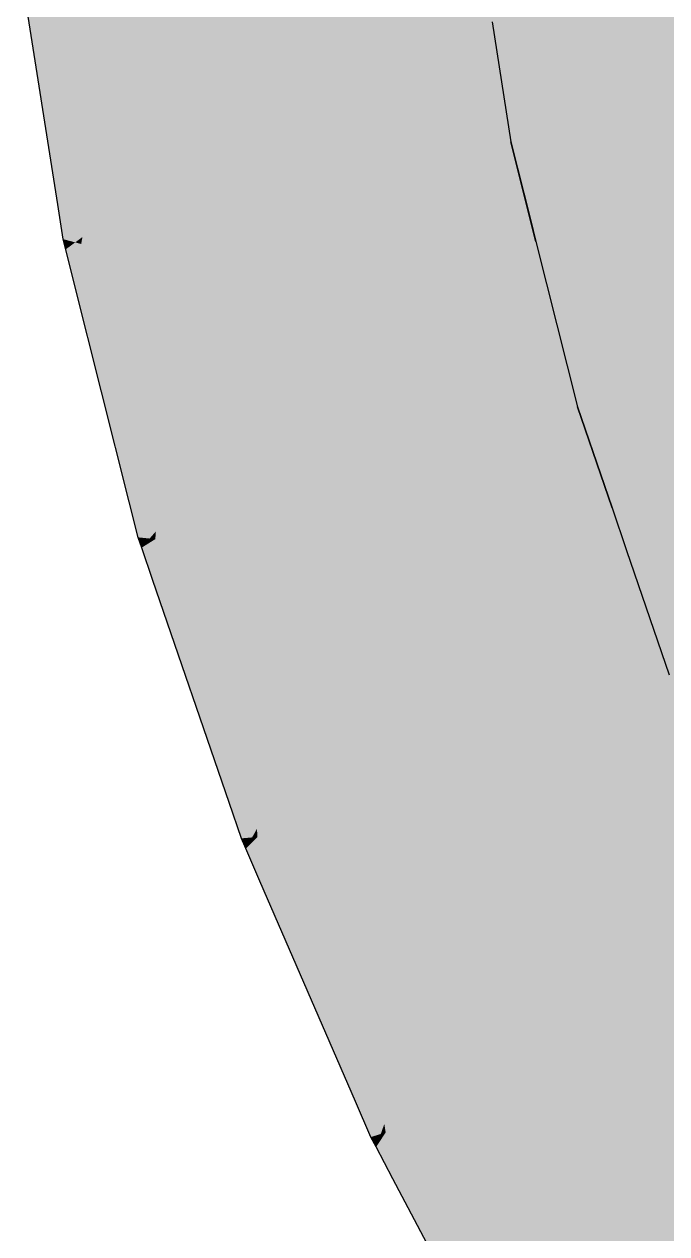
# Model space of a CAD drawing. Extents: x 0 to 420, y 0 to 297.
# Drawn here: x 260.24 to 270.84, y 209.42 to 229.38 of the extents above; entities that cross this region are included whole.
import ezdxf

# ---------------------------------------------------------------- set-up
doc = ezdxf.new("R2010")
doc.units = 0
doc.layers.add('SOMBRA', color=8, linetype='CONTINUOUS')
doc.layers.add('VISIBLE', color=7, linetype='CONTINUOUS')

msp = doc.modelspace()

# ---------------------------------------------------------------- linework, layer by layer
at = {"layer": 'SOMBRA', "color": 252}
for points in [[(267.9583, 229.4228), (268.2684, 227.4436), (290.1887, 240.0993)], [(268.5911, 226.1596), (290.1887, 240.0993), (268.2684, 227.4436)], [(268.5911, 226.1596), (290.2446, 239.8768), (290.1887, 240.0993)], [(290.2446, 239.8768), (268.5911, 226.1596), (268.6824, 225.7963)], [(290.2446, 239.8768), (268.6824, 225.7963), (290.6027, 238.452)], [(268.6824, 225.7963), (290.7778, 237.7551), (290.6027, 238.452)], [(268.6824, 225.7963), (268.8575, 225.0994), (290.7778, 237.7551)], [(268.8575, 225.0994), (291.2887, 235.7222), (290.7778, 237.7551)], [(268.8575, 225.0994), (269.3684, 223.0665), (291.2887, 235.7222)], [(269.8124, 221.7705), (291.2887, 235.7222), (269.3684, 223.0665)], [(269.8124, 221.7705), (291.3657, 235.4976), (291.2887, 235.7222)], [(291.3657, 235.4976), (269.8124, 221.7705), (269.9381, 221.4038)], [(291.3657, 235.4976), (269.9381, 221.4038), (291.8584, 234.0595)], [(269.9381, 221.4038), (292.0994, 233.3561), (291.8584, 234.0595)], [(269.9381, 221.4038), (270.1791, 220.7004), (292.0994, 233.3561)], [(270.1791, 220.7004), (292.8024, 231.3041), (292.0994, 233.3561)], [(260.9261, 225.6679), (260.8839, 225.836), (271.1369, 231.7556)], [(260.9261, 225.6679), (271.1369, 231.7556), (271.1792, 231.5875)], [(261.0608, 225.1322), (260.9261, 225.6679), (271.1792, 231.5875)], [(261.0608, 225.1322), (271.1792, 231.5875), (271.3138, 231.0518)], [(270.1791, 220.7004), (270.8821, 218.6484), (292.8024, 231.3041)], [(261.9736, 221.5002), (261.0608, 225.1322), (271.3138, 231.0518)], [(261.9736, 221.5002), (271.3138, 231.0518), (271.9567, 228.4938)], [(263.0064, 231.1488), (262.9065, 229.4474), (263.3581, 229.2554)], [(263.0064, 231.1488), (263.3581, 229.2554), (263.2541, 231.1468)], [(263.2541, 231.1468), (263.3581, 229.2554), (264.8946, 228.6019)], [(263.2541, 231.1468), (264.8946, 228.6019), (267.712, 230.6849)], [(271.1633, 231.0842), (269.7792, 229.4914), (271.2025, 228.6696)], [(264.8946, 228.6019), (269.7792, 229.4914), (267.712, 230.6849)], [(261.3241, 226.5089), (260.4374, 230.4976), (260.2406, 229.9418)], [(261.3241, 226.5089), (261.963, 229.8487), (260.4374, 230.4976)], [(261.3241, 226.5089), (260.2406, 229.9418), (260.7946, 226.4061)], [(262.9065, 229.4474), (261.963, 229.8487), (261.3241, 226.5089)], [(262.9065, 229.4474), (261.3241, 226.5089), (262.3271, 226.7037)], [(262.9065, 229.4474), (262.3271, 226.7037), (262.7645, 227.027)], [(263.3581, 229.2554), (262.9065, 229.4474), (262.7645, 227.027)], [(264.8946, 228.6019), (268.3778, 227.8787), (269.7792, 229.4914)], [(268.3778, 227.8787), (271.2025, 228.6696), (269.7792, 229.4914)], [(263.3581, 229.2554), (262.7645, 227.027), (263.4526, 227.5358)], [(263.3581, 229.2554), (263.4526, 227.5358), (263.6094, 227.6517)], [(263.3581, 229.2554), (263.6094, 227.6517), (264.8946, 228.6019)], [(263.6094, 227.6517), (267.1537, 227.641), (264.8946, 228.6019)], [(264.8946, 228.6019), (267.1537, 227.641), (268.3778, 227.8787)], [(268.3778, 227.8787), (271.0481, 228.3972), (271.2025, 228.6696)], [(261.9736, 221.5002), (271.9567, 228.4938), (265.5909, 223.5887)], [(272.2266, 227.4198), (265.5909, 223.5887), (271.9567, 228.4938)], [(268.3778, 227.8787), (269.9462, 226.4533), (271.0481, 228.3972)], [(271.0481, 228.3972), (269.9462, 226.4533), (271.3573, 225.8531)], [(267.1537, 227.641), (267.8966, 227.325), (268.3778, 227.8787)], [(268.3778, 227.8787), (267.8966, 227.325), (269.9462, 226.4533)], [(263.4526, 227.5358), (263.7156, 226.9733), (263.6094, 227.6517)], [(263.6094, 227.6517), (263.7156, 226.9733), (267.1537, 227.641)], [(263.7156, 226.9733), (267.8966, 227.325), (267.1537, 227.641)], [(272.2266, 227.4198), (272.3737, 226.8343), (262.1207, 220.9147)], [(272.2266, 227.4198), (262.1207, 220.9147), (265.5909, 223.5887)], [(262.7645, 227.027), (263.486, 226.9287), (263.4526, 227.5358)], [(263.4526, 227.5358), (263.486, 226.9287), (263.7156, 226.9733)], [(263.7156, 226.9733), (265.5226, 224.593), (267.8966, 227.325)], [(265.5226, 224.593), (269.9462, 226.4533), (267.8966, 227.325)], [(262.3271, 226.7037), (262.7503, 226.7859), (262.7645, 227.027)], [(262.7645, 227.027), (262.7503, 226.7859), (263.486, 226.9287)], [(263.486, 226.9287), (264.0257, 224.9941), (263.7156, 226.9733)], [(263.7156, 226.9733), (264.0257, 224.9941), (265.5226, 224.593)], [(262.1788, 220.745), (262.1207, 220.9147), (272.3737, 226.8343)], [(262.1788, 220.745), (272.3737, 226.8343), (272.4319, 226.6646)], [(262.3271, 226.7037), (262.6666, 225.3583), (262.7503, 226.7859)], [(262.7503, 226.7859), (262.6666, 225.3583), (263.5858, 225.112)], [(262.7503, 226.7859), (263.5858, 225.112), (263.486, 226.9287)], [(263.486, 226.9287), (263.5858, 225.112), (264.0257, 224.9941)], [(262.3271, 226.7037), (261.2023, 225.872), (261.1802, 225.7566)], [(262.3271, 226.7037), (261.1802, 225.7566), (262.6666, 225.3583)], [(261.3241, 226.5089), (261.2023, 225.872), (262.3271, 226.7037)], [(262.3641, 220.2043), (262.1788, 220.745), (272.4319, 226.6646)], [(262.3641, 220.2043), (272.4319, 226.6646), (272.6171, 226.1239)], [(261.3241, 226.5089), (260.7946, 226.4061), (260.8839, 225.836)], [(261.3241, 226.5089), (260.8839, 225.836), (261.0818, 225.783)], [(261.3241, 226.5089), (261.0818, 225.783), (261.2023, 225.872)], [(265.5226, 224.593), (268.8305, 224.485), (269.9462, 226.4533)], [(268.8305, 224.485), (271.3573, 225.8531), (269.9462, 226.4533)], [(263.62, 216.5384), (262.3641, 220.2043), (272.6171, 226.1239)], [(263.62, 216.5384), (272.6171, 226.1239), (273.5017, 223.542)], [(261.0818, 225.783), (260.8839, 225.836), (260.9261, 225.6679)], [(261.1802, 225.7566), (261.0818, 225.783), (260.9261, 225.6679)], [(261.0818, 225.783), (261.1802, 225.7566), (261.2023, 225.872)], [(268.8305, 224.485), (271.2451, 225.5361), (271.3573, 225.8531)], [(261.1802, 225.7566), (260.9261, 225.6679), (261.0608, 225.1322)], [(262.4524, 221.7086), (261.1802, 225.7566), (261.0608, 225.1322)], [(262.4524, 221.7086), (262.6666, 225.3583), (261.1802, 225.7566)], [(268.8305, 224.485), (270.4443, 223.2743), (271.2451, 225.5361)], [(271.2451, 225.5361), (270.4443, 223.2743), (271.8191, 222.9059)], [(263.5858, 225.112), (262.6666, 225.3583), (262.4524, 221.7086)], [(262.4524, 221.7086), (261.0608, 225.1322), (261.9736, 221.5002)], [(263.5858, 225.112), (262.4524, 221.7086), (263.3591, 222.1033)], [(263.5858, 225.112), (263.3591, 222.1033), (263.7278, 222.5276)], [(264.0257, 224.9941), (263.5858, 225.112), (263.7278, 222.5276)], [(264.0257, 224.9941), (263.7278, 222.5276), (264.3076, 223.1949)], [(264.0257, 224.9941), (264.3076, 223.1949), (264.4397, 223.3469)], [(264.0257, 224.9941), (264.4397, 223.3469), (265.5226, 224.593)], [(264.4397, 223.3469), (267.7238, 224.0032), (265.5226, 224.593)], [(265.5226, 224.593), (267.7238, 224.0032), (268.8305, 224.485)], [(267.7238, 224.0032), (268.4475, 223.8093), (268.8305, 224.485)], [(268.8305, 224.485), (268.4475, 223.8093), (270.4443, 223.2743)], [(264.4397, 223.3469), (264.6149, 222.6499), (267.7238, 224.0032)], [(264.6149, 222.6499), (268.4475, 223.8093), (267.7238, 224.0032)], [(264.6149, 222.6499), (266.5575, 220.4752), (268.4475, 223.8093)], [(266.5575, 220.4752), (270.4443, 223.2743), (268.4475, 223.8093)], [(261.9736, 221.5002), (265.5909, 223.5887), (262.1207, 220.9147)], [(263.62, 216.5384), (273.5017, 223.542), (267.2376, 218.627)], [(273.8731, 222.458), (267.2376, 218.627), (273.5017, 223.542)], [(263.7278, 222.5276), (264.4072, 222.5595), (264.3076, 223.1949)], [(264.3076, 223.1949), (264.6149, 222.6499), (264.4397, 223.3469)], [(264.3076, 223.1949), (264.4072, 222.5595), (264.6149, 222.6499)], [(266.5575, 220.4752), (269.6334, 220.9843), (270.4443, 223.2743)], [(269.6334, 220.9843), (271.8191, 222.9059), (270.4443, 223.2743)], [(269.6334, 220.9843), (271.751, 222.5498), (271.8191, 222.9059)], [(264.4072, 222.5595), (265.1258, 220.617), (264.6149, 222.6499)], [(264.6149, 222.6499), (265.1258, 220.617), (266.5575, 220.4752)], [(263.3591, 222.1033), (263.742, 222.27), (263.7278, 222.5276)], [(263.7278, 222.5276), (263.742, 222.27), (264.4072, 222.5595)], [(263.742, 222.27), (264.705, 220.6587), (264.4072, 222.5595)], [(273.8731, 222.458), (274.0756, 221.867), (263.8225, 215.9474)], [(273.8731, 222.458), (263.8225, 215.9474), (267.2376, 218.627)], [(264.4072, 222.5595), (264.705, 220.6587), (265.1258, 220.617)], [(269.6334, 220.9843), (271.2649, 220.0089), (271.751, 222.5498)], [(263.3591, 222.1033), (263.8258, 220.7458), (263.742, 222.27)], [(263.742, 222.27), (263.8258, 220.7458), (264.705, 220.6587)], [(263.3591, 222.1033), (262.4115, 221.0129), (262.4041, 220.8866)], [(263.3591, 222.1033), (262.4041, 220.8866), (263.8258, 220.7458)], [(262.4524, 221.7086), (262.4115, 221.0129), (263.3591, 222.1033)], [(263.8955, 215.779), (263.8225, 215.9474), (274.0756, 221.867)], [(263.8955, 215.779), (274.0756, 221.867), (274.1486, 221.6986)], [(262.4524, 221.7086), (261.9736, 221.5002), (262.1207, 220.9147)], [(262.4524, 221.7086), (262.1207, 220.9147), (262.31, 220.896)], [(262.4524, 221.7086), (262.31, 220.896), (262.4115, 221.0129)], [(264.1282, 215.2425), (263.8955, 215.779), (274.1486, 221.6986)], [(264.1282, 215.2425), (274.1486, 221.6986), (274.3813, 221.1621)], [(262.31, 220.896), (262.4041, 220.8866), (262.4115, 221.0129)], [(265.7059, 211.6053), (264.1282, 215.2425), (274.3813, 221.1621)], [(265.7059, 211.6053), (274.3813, 221.1621), (275.4924, 218.6004)], [(266.5575, 220.4752), (268.6628, 220.2667), (269.6334, 220.9843)], [(268.6628, 220.2667), (269.3551, 220.1981), (269.6334, 220.9843)], [(269.6334, 220.9843), (269.3551, 220.1981), (271.2649, 220.0089)], [(262.31, 220.896), (262.1207, 220.9147), (262.1788, 220.745)], [(262.4041, 220.8866), (262.31, 220.896), (262.1788, 220.745)], [(262.4041, 220.8866), (262.1788, 220.745), (262.3641, 220.2043)], [(264.04, 216.8488), (262.4041, 220.8866), (262.3641, 220.2043)], [(264.04, 216.8488), (263.8258, 220.7458), (262.4041, 220.8866)], [(264.705, 220.6587), (263.8258, 220.7458), (264.04, 216.8488)], [(264.705, 220.6587), (264.04, 216.8488), (264.8352, 217.4368)], [(264.705, 220.6587), (264.8352, 217.4368), (265.1287, 217.9545)], [(265.1258, 220.617), (264.705, 220.6587), (265.1287, 217.9545)], [(265.1258, 220.617), (265.1287, 217.9545), (265.5903, 218.7688)], [(265.1258, 220.617), (265.5903, 218.7688), (265.6954, 218.9543)], [(265.1258, 220.617), (265.6954, 218.9543), (266.5575, 220.4752)], [(265.6954, 218.9543), (268.6628, 220.2667), (266.5575, 220.4752)], [(264.04, 216.8488), (262.3641, 220.2043), (263.62, 216.5384)], [(265.6954, 218.9543), (265.9364, 218.2509), (268.6628, 220.2667)], [(265.9364, 218.2509), (269.3551, 220.1981), (268.6628, 220.2667)], [(265.9364, 218.2509), (267.9815, 216.3188), (269.3551, 220.1981)], [(267.9815, 216.3188), (271.2649, 220.0089), (269.3551, 220.1981)], [(267.9815, 216.3188), (270.7728, 217.4362), (271.2649, 220.0089)], [(270.7728, 217.4362), (272.5799, 219.8786), (271.2649, 220.0089)], [(270.7728, 217.4362), (272.5571, 219.4895), (272.5799, 219.8786)], [(270.7728, 217.4362), (272.3941, 216.7129), (272.5571, 219.4895)], [(265.5903, 218.7688), (265.9364, 218.2509), (265.6954, 218.9543)], [(263.62, 216.5384), (267.2376, 218.627), (263.8225, 215.9474)], [(265.1287, 217.9545), (265.7543, 218.1163), (265.5903, 218.7688)], [(265.5903, 218.7688), (265.7543, 218.1163), (265.9364, 218.2509)], [(265.7059, 211.6053), (275.4924, 218.6004), (269.3235, 213.6939)], [(275.9589, 217.5249), (269.3235, 213.6939), (275.4924, 218.6004)], [(265.7543, 218.1163), (266.6394, 216.199), (265.9364, 218.2509)], [(265.9364, 218.2509), (266.6394, 216.1989), (267.9815, 216.3188)], [(265.1287, 217.9545), (265.1709, 217.685), (265.7543, 218.1163)], [(265.1709, 217.685), (266.245, 216.1637), (265.7543, 218.1163)], [(265.7543, 218.1163), (266.245, 216.1637), (266.6394, 216.199)], [(264.8352, 217.4368), (265.1709, 217.685), (265.1287, 217.9545)], [(264.8352, 217.4368), (265.4208, 216.0901), (265.1709, 217.685)], [(265.1709, 217.685), (265.4208, 216.0901), (266.245, 216.1637)], [(264.04, 216.8488), (264.0808, 216.1058), (264.8352, 217.4368)], [(264.8352, 217.4368), (264.0808, 216.1058), (264.0882, 215.9711)], [(264.8352, 217.4368), (264.0882, 215.9711), (265.4208, 216.0901)], [(275.9589, 217.5249), (276.2133, 216.9385), (265.9602, 211.0189)], [(275.9589, 217.5249), (265.9602, 211.0189), (269.3235, 213.6939)], [(267.9815, 216.3188), (269.955, 216.4951), (270.7728, 217.4362)], [(269.955, 216.4951), (270.6038, 216.553), (270.7728, 217.4362)], [(270.7728, 217.4362), (270.6038, 216.553), (272.3941, 216.7129)], [(264.04, 216.8488), (263.62, 216.5384), (263.8225, 215.9474)], [(264.04, 216.8488), (263.8225, 215.9474), (263.9999, 215.9632)], [(264.04, 216.8488), (263.9999, 215.9632), (264.0808, 216.1058)], [(266.0469, 210.8548), (265.9602, 211.0189), (276.2133, 216.9385)], [(266.0469, 210.8548), (276.2133, 216.9385), (276.2999, 216.7744)], [(266.3231, 210.3317), (266.0469, 210.8548), (276.2999, 216.7744)], [(266.3231, 210.3317), (276.2999, 216.7744), (276.5761, 216.2513)], [(269.7702, 212.195), (272.3941, 216.7129), (270.6038, 216.553)], [(269.7702, 212.195), (272.2291, 213.9017), (272.3941, 216.7129)], [(267.355, 214.5493), (267.6577, 213.8514), (269.955, 216.4951)], [(267.355, 214.5493), (269.955, 216.4951), (267.9815, 216.3188)], [(267.6577, 213.8514), (269.7702, 212.195), (270.6038, 216.553)], [(267.6577, 213.8514), (270.6038, 216.553), (269.955, 216.4951)], [(266.6394, 216.199), (266.245, 216.1637), (266.9431, 213.386)], [(268.1954, 206.7855), (266.3231, 210.3317), (276.5761, 216.2513)], [(266.6394, 216.1989), (267.355, 214.5493), (267.9815, 216.3188)], [(266.6394, 216.199), (266.9431, 213.386), (267.2786, 214.3334)], [(266.6394, 216.199), (267.2786, 214.3334), (267.355, 214.5493)], [(268.1954, 206.7855), (276.5761, 216.2513), (277.8948, 213.7537)], [(263.9999, 215.9632), (264.0882, 215.9711), (264.0808, 216.1058)], [(266.0597, 212.0125), (265.4208, 216.0901), (264.0882, 215.9711)], [(266.245, 216.1637), (265.4208, 216.0901), (266.0597, 212.0125)], [(266.245, 216.1637), (266.0597, 212.0125), (266.7298, 212.7837)], [(266.245, 216.1637), (266.7298, 212.7837), (266.9431, 213.386)], [(263.9999, 215.9632), (263.8225, 215.9474), (263.8955, 215.779)], [(264.0882, 215.9711), (263.8955, 215.779), (264.1282, 215.2425)], [(264.0882, 215.9711), (263.9999, 215.9632), (263.8955, 215.779)], [(266.0597, 212.0125), (264.0882, 215.9711), (264.1282, 215.2425)], [(266.0597, 212.0125), (264.1282, 215.2425), (265.7059, 211.6053)], [(267.2786, 214.3334), (267.6577, 213.8514), (267.355, 214.5493)], [(266.9431, 213.386), (267.5042, 213.6748), (267.2786, 214.3334)], [(267.2786, 214.3334), (267.5042, 213.6748), (267.6577, 213.8514)], [(267.5042, 213.6748), (268.5407, 211.8155), (267.6577, 213.8514)], [(267.6577, 213.8514), (268.5407, 211.8155), (269.7702, 212.195)], [(269.7702, 212.195), (271.578, 212.7531), (272.2291, 213.9017)], [(265.7059, 211.6053), (269.3235, 213.6939), (265.9602, 211.0189)], [(266.9431, 213.386), (267.0127, 213.1091), (267.5042, 213.6748)], [(267.0127, 213.1091), (268.1794, 211.704), (267.5042, 213.6748)], [(267.5042, 213.6748), (268.1794, 211.704), (268.5407, 211.8155)], [(268.1954, 206.7855), (277.8948, 213.7537), (271.813, 208.8741)], [(266.7298, 212.7837), (267.0127, 213.1091), (266.9431, 213.386)], [(266.7298, 212.7837), (267.4244, 211.4709), (267.0127, 213.1091)], [(267.0127, 213.1091), (267.4244, 211.4709), (268.1794, 211.704)], [(269.7492, 209.5267), (271.893, 208.1744), (272.1725, 212.9366)], [(269.7492, 209.5267), (272.1725, 212.9366), (271.578, 212.7531)], [(266.0597, 212.0125), (266.1815, 211.2351), (266.7298, 212.7837)], [(266.7298, 212.7837), (266.1815, 211.2351), (266.2036, 211.0941)], [(266.7298, 212.7837), (266.2036, 211.0941), (267.4244, 211.4709)], [(278.4484, 212.7051), (278.7503, 212.1334), (268.4972, 206.2138)], [(278.4484, 212.7051), (268.4972, 206.2138), (271.813, 208.8741)], [(269.3899, 210.2071), (269.7492, 209.5267), (271.578, 212.7531)], [(269.3899, 210.2071), (271.578, 212.7531), (269.7702, 212.195)], [(266.0597, 212.0125), (265.7059, 211.6053), (265.9602, 211.0189)], [(266.0597, 212.0125), (265.9602, 211.0189), (266.1227, 211.0691)], [(266.0597, 212.0125), (266.1227, 211.0691), (266.1815, 211.2351)], [(268.596, 206.0567), (268.4972, 206.2138), (278.7503, 212.1334)], [(268.5407, 211.8155), (269.3899, 210.2071), (269.7702, 212.195)], [(268.596, 206.0567), (278.7503, 212.1334), (278.8491, 211.9763)], [(268.5407, 211.8155), (268.1794, 211.704), (269.14, 208.9003)], [(268.5407, 211.8155), (269.14, 208.9003), (269.3436, 209.9646)], [(268.5407, 211.8155), (269.3436, 209.9646), (269.3899, 210.2071)], [(268.9109, 205.5559), (268.596, 206.0567), (278.8491, 211.9763)], [(268.9109, 205.5559), (278.8491, 211.9763), (279.164, 211.4755)], [(268.1794, 211.704), (267.4244, 211.4709), (268.477, 207.2824)], [(268.1794, 211.704), (268.477, 207.2824), (269.0105, 208.2235)], [(268.1794, 211.704), (269.0105, 208.2235), (269.14, 208.9003)], [(268.477, 207.2824), (267.4244, 211.4709), (266.2036, 211.0941)], [(271.0459, 202.1614), (268.9109, 205.5559), (279.164, 211.4755)], [(266.1227, 211.0691), (266.2036, 211.0941), (266.1815, 211.2351)], [(266.1227, 211.0691), (265.9602, 211.0189), (266.0469, 210.8548)], [(266.2036, 211.0941), (266.0469, 210.8548), (266.3231, 210.3317)], [(266.2036, 211.0941), (266.1227, 211.0691), (266.0469, 210.8548)], [(268.477, 207.2824), (266.2036, 211.0941), (266.3231, 210.3317)], [(268.477, 207.2824), (266.3231, 210.3317), (268.1954, 206.7855)], [(269.3436, 209.9646), (269.7492, 209.5267), (269.3899, 210.2071)], [(269.14, 208.9003), (269.627, 209.3111), (269.3436, 209.9646)], [(269.3436, 209.9646), (269.627, 209.3111), (269.7492, 209.5267)], [(269.627, 209.3111), (270.7972, 207.5417), (269.7492, 209.5267)], [(269.7492, 209.5267), (270.7972, 207.5417), (271.893, 208.1744)]]:
    msp.add_solid(points, dxfattribs=at)
at = {"layer": 'SOMBRA', "color": 253}
for points in [[(260.7946, 226.4061), (260.2406, 229.9418), (270.4936, 235.8614)], [(260.7946, 226.4061), (270.4936, 235.8614), (270.8838, 233.3712)], [(260.7946, 226.4061), (270.8838, 233.3712), (264.4124, 228.4949)], [(271.0476, 232.3257), (264.4124, 228.4949), (270.8838, 233.3712)], [(271.0476, 232.3257), (271.1369, 231.7556), (260.8839, 225.836)], [(271.0476, 232.3257), (260.8839, 225.836), (264.4124, 228.4949)], [(268.2684, 227.4436), (267.9583, 229.4228), (271.3964, 230.0905)], [(268.2684, 227.4436), (271.3964, 230.0905), (272.1393, 229.7745)], [(268.2684, 227.4436), (272.1393, 229.7745), (269.7653, 227.0425)], [(272.1393, 229.7745), (271.9664, 226.4527), (269.7653, 227.0425)], [(260.7946, 226.4061), (264.4124, 228.4949), (260.8839, 225.836)], [(268.6824, 225.7963), (268.2684, 227.4436), (269.7653, 227.0425)], [(268.8575, 225.0994), (268.6824, 225.7963), (269.7653, 227.0425)], [(268.8575, 225.0994), (269.7653, 227.0425), (271.9664, 226.4527)], [(269.3684, 223.0665), (268.8575, 225.0994), (271.9664, 226.4527)], [(269.3684, 223.0665), (271.9664, 226.4527), (272.6901, 226.2588)], [(269.3684, 223.0665), (272.6901, 226.2588), (270.8002, 222.9247)], [(272.6901, 226.2588), (272.9055, 222.7161), (270.8002, 222.9247)], [(269.9381, 221.4038), (269.3684, 223.0665), (270.8002, 222.9247)], [(270.1791, 220.7004), (269.9381, 221.4038), (270.8002, 222.9247)], [(270.1791, 220.7004), (270.8002, 222.9247), (272.9055, 222.7161)], [(270.8821, 218.6484), (270.1791, 220.7004), (272.9055, 222.7161)]]:
    msp.add_solid(points, dxfattribs=at)
at = {"layer": 'VISIBLE'}
for p, q in [((260.7946, 226.4061), (260.2406, 229.9418)), ((267.9583, 229.4228), (268.2684, 227.4436)), ((268.2684, 227.4436), (268.5911, 226.1596)), ((268.6824, 225.7963), (268.2684, 227.4436)), ((260.8839, 225.836), (260.7946, 226.4061)), ((268.5911, 226.1596), (268.6824, 225.7963)), ((260.9261, 225.6679), (260.8839, 225.836)), ((268.6824, 225.7963), (268.8575, 225.0994)), ((261.0608, 225.1322), (260.9261, 225.6679)), ((261.9736, 221.5002), (261.0608, 225.1322)), ((268.8575, 225.0994), (269.3684, 223.0665)), ((269.3684, 223.0665), (269.8124, 221.7705)), ((269.9381, 221.4038), (269.3684, 223.0665)), ((269.8124, 221.7705), (269.9381, 221.4038)), ((262.1207, 220.9147), (261.9736, 221.5002)), ((269.9381, 221.4038), (270.1791, 220.7004)), ((262.1788, 220.745), (262.1207, 220.9147)), ((262.3641, 220.2043), (262.1788, 220.745)), ((270.1791, 220.7004), (270.8821, 218.6484)), ((263.62, 216.5384), (262.3641, 220.2043)), ((263.8225, 215.9474), (263.62, 216.5384)), ((263.8955, 215.779), (263.8225, 215.9474)), ((264.1282, 215.2425), (263.8955, 215.779)), ((265.7059, 211.6053), (264.1282, 215.2425)), ((265.9602, 211.0189), (265.7059, 211.6053)), ((266.0469, 210.8548), (265.9602, 211.0189)), ((266.3231, 210.3317), (266.0469, 210.8548)), ((268.1954, 206.7855), (266.3231, 210.3317))]:
    msp.add_line(p, q, dxfattribs=at)

doc.saveas('drawing.dxf')
